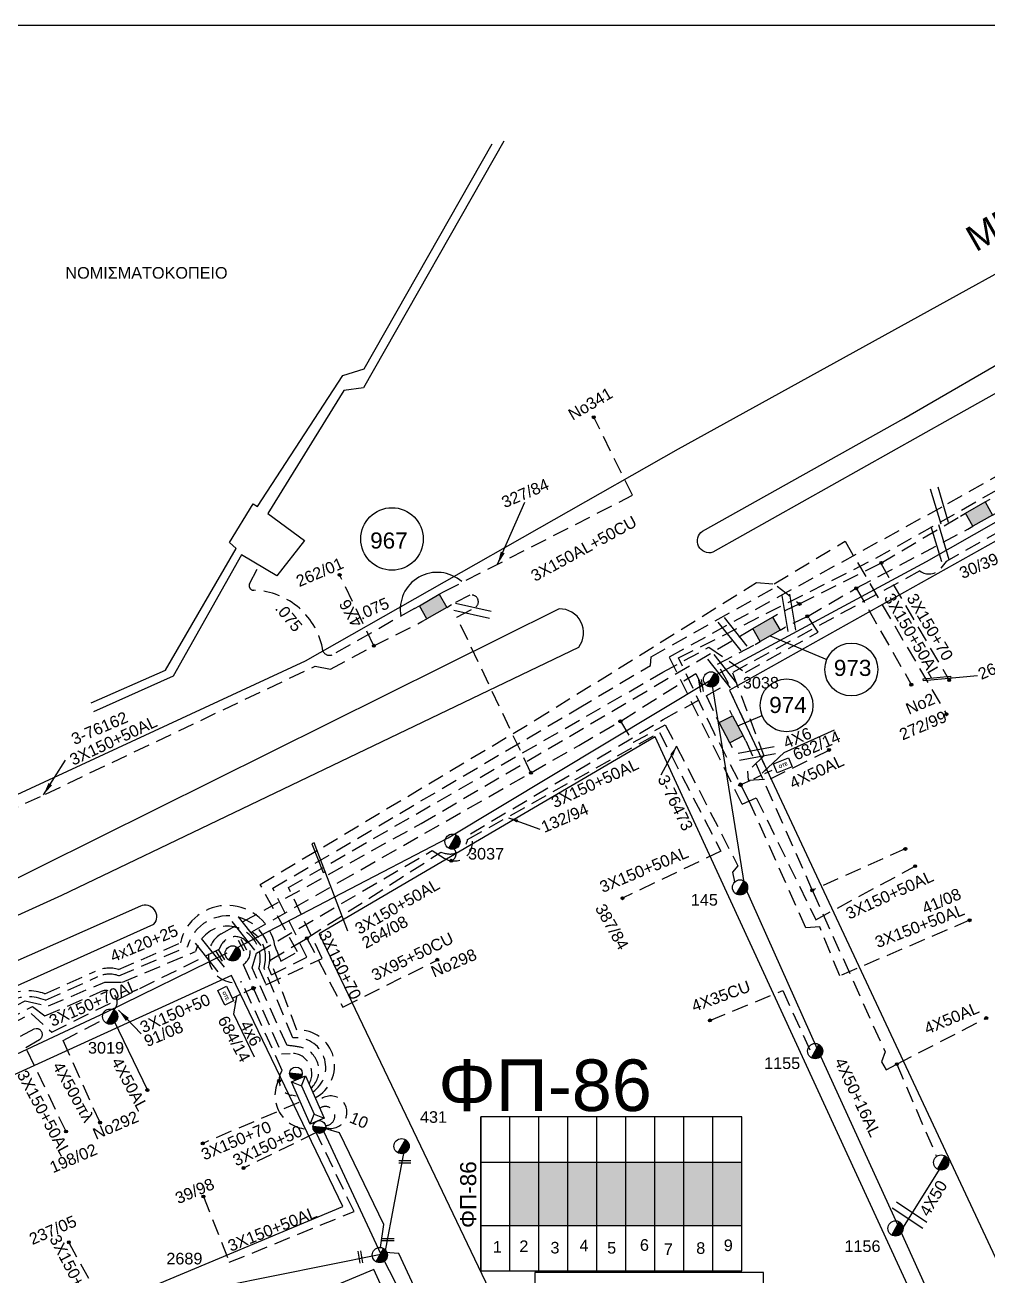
# Model space of a CAD drawing. Header units: millimetres. Extents: x 839 to 3144, y 747 to 1790.
# Drawn here: x 958.9 to 1108.3, y 1583.3 to 1777.4 of the extents above; entities that cross this region are included whole.
import ezdxf
from ezdxf.enums import TextEntityAlignment as Align

# ---------------------------------------------------------------- set-up
doc = ezdxf.new("R2010")
doc.units = ezdxf.units.MM
doc.linetypes.add('DASHED', pattern=[19.05, 12.7, -6.35])
for name, color, linetype in [('Link Box 4 Διευθύνσεων', 7, 'Continuous'), ('Pillar OTE', 7, 'Continuous'), ('Ασφαλειοκιβώτια Χ.Τ 9 αναχωρήσεων', 7, 'Continuous'), ('Γέφυρες Εναερίου Δικτύου', 7, 'DASHED'), ('Γυμνά εναέρια ΧΤ (3Φ)   4x35CU', 7, 'Continuous'), ('Γυμνά εναέρια ΧΤ (3Φ)   4x50AL', 7, 'Continuous'), ('Γυμνά εναέρια ΧΤ και ΦΟΠ (3Φ)   4x50+16AL', 7, 'Continuous'), ('Επιγραφές - Σχήματα', 7, 'Continuous'), ('Καλώδια ΧΤ   3x150+50AL', 7, 'DASHED'), ('Καλώδια ΧΤ   3x150+70AL', 7, 'DASHED'), ('Καλώδια ΧΤ   3x150AL+50CU', 7, 'DASHED'), ('Καλώδια ΧΤ   3x95+50CU', 7, 'DASHED'), ('Καλώδια ΧΤ   4x50AL', 7, 'DASHED'), ('Μηχανική τομή', 7, 'Continuous'), ('Στύλος ΦΜ', 7, 'Continuous'), ('Στύλος ΦΜ @ 1', 7, 'Continuous'), ('Συνδέσεις', 7, 'Continuous'), ('Συνεστραμμένα ΧΤ   3x70+54.6+25AL', 7, 'SYN_LINE'), ('Συνεστραμμένα ΧΤ   4x120+25AL', 7, 'SYN_LINE'), ('Τομή', 7, 'Continuous'), ('Υποσταθμός εναέριος 2 στύλων', 7, 'Continuous'), ('Υποσταθμός πόλεως', 7, 'Continuous'), ('Υπόβαθρο ΔΕΗ', 7, 'Continuous'), ('Υπόγεια Καλώδια Δικτύου ΧΤ   .075', 7, 'DASHED'), ('Υπόγεια καλώδια Παροχών ΧΤ   4x6', 7, 'DASHED')]:
    doc.layers.add(name, color=color, linetype=linetype)
doc.styles.get("Standard").update_dxf_attribs({"font": 'ARIAL.TTF'})
doc.linetypes.add('SYN_LINE', pattern='A,0.5,-0.0001,["/\\/\\/\\/",Standard,S=0.1,R=0,X=0,Y=-0.05],-0.25', length=0.7501)
doc.dimstyles.new('ISO-25', dxfattribs={"dimtxt": 2.5, "dimasz": 2.5, "dimexe": 1.25, "dimexo": 0.625, "dimtad": 1, "dimtxsty": 'Standard', "dimcen": 2.5, "dimadec": 0, "dimazin": 0, "dimtfac": 1, "dimtmove": 0, "dimatfit": 3, "dimfxl": 1, "dimarcsym": 0})

# ---------------------------------------------------------------- blocks, each defined once
blk = doc.blocks.new('ΑΣΦΑΛΕΙΟΚΙΒΩΤΙΟ ΥΠΟΣΤΑΘΜΟΥ 9 ΑΝΑΧΩΡΗΣΕΩΝ')
at = {"layer": 'Ασφαλειοκιβώτια Χ.Τ 9 αναχωρήσεων', "ltscale": 40}
for p, q in [((-23.8, 40.36), (24.02, 40.36)), ((-9.72, 40.36), (-9.72, -40.64)), ((9.94, 40.36), (9.94, -40.64)), ((-23.8, 31.36), (24.02, 31.36)), ((-23.8, 22.36), (24.02, 22.36)), ((-23.8, 13.36), (24.02, 13.36)), ((-23.8, 4.36), (24.02, 4.36)), ((-23.8, -4.64), (24.02, -4.64)), ((-23.8, -13.64), (24.02, -13.64)), ((-23.8, -22.64), (24.02, -22.64)), ((-23.8, -31.64), (24.02, -31.64))]:
    blk.add_line(p, q, dxfattribs=at)
at = {"layer": 'Ασφαλειοκιβώτια Χ.Τ 9 αναχωρήσεων'}
blk.add_lwpolyline([(-23.8, -40.64), (24.02, -40.64), (24.02, 40.36), (-23.8, 40.36)], close=True, dxfattribs=at)
for s, p in [('1', (-18.19, 36.66)), ('2', (-17.99, 28.44)), ('3', (-18.43, 18.79)), ('4', (-17.74, 9.77)), ('5', (-18.47, 1.19)), ('6', (-17.59, -8.98)), ('7', (-18.93, -16.39)), ('8', (-18.55, -26.45)), ('9', (-17.69, -35))]:
    blk.add_text(s, height=3.6, rotation=270, dxfattribs=at).set_placement(p)
at = {"layer": 'Ασφαλειοκιβώτια Χ.Τ 9 αναχωρήσεων', "ltscale": 40}
for tag, height, p in [('ΟΝΟΜΑ', 5, (-0.16, 44.31)), ('ΚΕΙΜΕΝΟ 1', 2, (17.06, 35.59)), ('ΚΕΙΜΕΝΟ 2', 2, (17.06, 26.88)), ('ΚΕΙΜΕΝΟ 3', 2, (17.06, 17.69)), ('ΚΕΙΜΕΝΟ 4', 2, (17.06, 8.71)), ('ΚΕΙΜΕΝΟ 5', 2, (17.06, -0.13)), ('ΚΕΙΜΕΝΟ 6', 2, (17.06, -9.05)), ('ΚΕΙΜΕΝΟ 7', 2, (17.06, -18.13)), ('ΚΕΙΜΕΝΟ 8', 2, (17.06, -26.85)), ('ΚΕΙΜΕΝΟ 9', 2, (17.06, -35.99)), ('ΣΧ', 2, (-0.1, -42.64))]:
    blk.add_attdef(tag, text='', height=height, dxfattribs=at).set_placement(p, align=Align.MIDDLE_CENTER)
blk = doc.blocks.new('ΥΠΑΡΧΩΝ ΤΣΙΜΕΝΤΕΝΙΟΣ ΣΤΥΛΟΣ')
at = {"layer": 'Στύλος ΦΜ'}
blk.add_hatch(color=7, dxfattribs=at).paths.add_polyline_path([(-1.29, -2.28, 0.574793), (2.62, 0, 0.268822), (1.3, 2.27)])
at = {"layer": 'Στύλος ΦΜ', "color": 7}
blk.add_line((-1.29, -2.28), (1.3, 2.27), dxfattribs=at)
blk.add_circle((0, 0), 2.62, dxfattribs=at)
at = {"layer": 'Στύλος ΦΜ', "flags": 4}
for tag, p in [('ΑΡΙΘΜΟΣ', (-4.68, 8.05)), ('ΤΥΠΟΣ', (-4.91, 3.03))]:
    blk.add_attdef(tag, p, '', height=4, dxfattribs=at)
blk = doc.blocks.new('ΤΟΜΗ')
at = {"layer": 'Τομή', "ltscale": 40}
for p, q in [((-5.68, 0), (5.68, 0)), ((5.68, -2.33), (-5.68, -2.33))]:
    blk.add_line(p, q, dxfattribs=at)
blk = doc.blocks.new('ΥΠΟΣΤΑΘΜΟΣ ΕΝΑΕΡΙΟΣ ΕΠΙ 2 ΣΤΥΛΩΝ')
at = {"layer": 'Υποσταθμός εναέριος 2 στύλων', "linetype": 'Continuous'}
for points in [[(-11.97, -2.11, 0.574793), (-8.45, -0.07, 0.268822), (-9.64, 1.98)], [(9.68, -2.15, 0.574793), (13.19, -0.1, 0.268822), (12.01, 1.95)]]:
    blk.add_hatch(color=256, dxfattribs=at).paths.add_polyline_path(points)
for p, q in [((-11.97, -2.11), (-9.64, 1.98)), ((9.68, -2.15), (12.01, 1.95))]:
    blk.add_line(p, q, dxfattribs=at)
for centre in [(-10.81, -0.07), (10.84, -0.1)]:
    blk.add_circle(centre, 2.36, dxfattribs=at)
at = {"layer": 'Υποσταθμός πόλεως', "linetype": 'Continuous', "ltscale": 40}
blk.add_lwpolyline([(-8.57, 2.82), (8.57, 2.82), (8.57, -2.82), (-8.57, -2.82)], close=True, dxfattribs=at)
for points in [[(-5.75, 0), (-8.57, 2.82)], [(-8.57, -2.82), (-5.75, 0)], [(-5.75, 0), (5.75, 0)], [(5.75, 0), (8.57, 2.82)], [(8.57, -2.82), (5.75, 0)]]:
    blk.add_lwpolyline(points, dxfattribs=at)
at = {"layer": 'Υποσταθμός εναέριος 2 στύλων', "ltscale": 40, "flags": 1}
for tag, p in [('ΜΕΤΑΣΧΗΜΑΤΙΣΜΟΣ', (14.09, 2.51)), ('ΙΣΧΥΣ', (14.07, -0.28)), ('ΑΡΙΘΜΟΣ', (14.19, -3))]:
    blk.add_attdef(tag, p, '', height=1.8, dxfattribs=at)
blk = doc.blocks.new('LINK BOX 4 ΑΝΑΧΩΡΗΣΕΩΝ')
at = {"layer": 'Link Box 4 Διευθύνσεων', "ltscale": 40}
blk.add_hatch(color=256, dxfattribs=at).paths.add_polyline_path([(-3.54, 0), (-3.54, -4.67), (3.54, -4.67), (3.54, 0)])
for p, q in [((-3.54, 0), (-5.33, 0)), ((5.33, 0), (3.54, 0)), ((-3.54, -4.67), (-5.33, -4.67)), ((5.33, -4.67), (3.54, -4.67))]:
    blk.add_line(p, q, dxfattribs=at)
blk.add_lwpolyline([(-3.54, -4.67), (-3.54, 0), (3.54, 0), (3.54, -4.67)], close=True, dxfattribs=at)
blk = doc.blocks.new('ΜΗΧΑΝΙΚΗ ΤΟΜΗ')
at = {"layer": 'Μηχανική τομή', "ltscale": 40}
for p, q in [((-1.89, 0.78), (1.89, 0.78)), ((1.89, 0), (-1.89, 0))]:
    blk.add_line(p, q, dxfattribs=at)
blk = doc.blocks.new('A$C4DCA2A82')
at = {"layer": 'Μηχανική τομή', "xscale": 0.5, "yscale": 0.5, "zscale": 0.5}
blk.add_blockref('ΜΗΧΑΝΙΚΗ ΤΟΜΗ', (0.95, 0), dxfattribs=at)
blk = doc.blocks.new('A$C265F1758')
at = {"layer": 'Μηχανική τομή', "xscale": 0.5, "yscale": 0.5, "zscale": 0.5}
blk.add_blockref('ΜΗΧΑΝΙΚΗ ΤΟΜΗ', (0.95, 0), dxfattribs=at)
blk = doc.blocks.new('A$C3F94617C')
at = {"layer": 'Μηχανική τομή', "xscale": 0.5, "yscale": 0.5, "zscale": 0.5}
blk.add_blockref('ΜΗΧΑΝΙΚΗ ΤΟΜΗ', (0.95, 0), dxfattribs=at)
blk = doc.blocks.new('_ΣΥΝΔΕΣΗ')
at = {"layer": 'Συνδέσεις', "linetype": 'SYN_LINE', "ltscale": 40}
blk.add_hatch(color=256, dxfattribs=at).paths.add_polyline_path([(0.5, -0.01, 1), (-0.5, -0.01, 1)])
at = {"layer": 'Συνδέσεις'}
blk.add_circle((0, -0.01), 0.5, dxfattribs=at)
blk = doc.blocks.new('TSONTA XT1')
at = {"ltscale": 40}
h = blk.add_hatch(color=256, dxfattribs=at)
h.dxf.hatch_style = 1
h.paths.add_polyline_path([(595.96, 2487.66), (597.07, 2488.77), (595.96, 2489.87), (594.85, 2488.77)])
blk.add_lwpolyline([(594.85, 2488.77), (595.96, 2489.87), (597.07, 2488.77), (595.96, 2487.66)], close=True, dxfattribs=at)
blk = doc.blocks.new('PILLAR ΟΤΕ')
at = {"layer": 'Pillar OTE', "ltscale": 40}
blk.add_lwpolyline([(-3.31, 2.02), (3.39, 2.02), (3.39, -1.99), (-3.31, -1.99)], close=True, dxfattribs=at)
at = {"layer": 'Pillar OTE', "insert": (-1.81, 0.71), "char_height": 1.3575, "width": 109.961, "attachment_point": 1}
blk.add_mtext('{\\fArial|b1|i0|c161|p34;OTE}', dxfattribs=at)

msp = doc.modelspace()

# ---------------------------------------------------------------- hatches: boundary and pattern name
at = {"layer": 'Ασφαλειοκιβώτια Χ.Τ 9 αναχωρήσεων', "ltscale": 0.2}
for color, points in [(1, [(1034.17, 1600.95), (1034.17, 1591.12), (1038.67, 1591.12), (1038.67, 1600.95)]), (2, [(1038.67, 1600.95), (1038.67, 1591.12), (1043.17, 1591.12), (1043.17, 1600.95)]), (62, [(1043.17, 1600.95), (1043.17, 1591.12), (1047.67, 1591.12), (1047.67, 1600.95)]), (151, [(1047.67, 1600.95), (1047.67, 1591.12), (1052.17, 1591.12), (1052.17, 1600.95)]), (27, [(1052.17, 1600.95), (1052.17, 1591.12), (1056.67, 1591.12), (1056.67, 1600.95)]), (30, [(1056.67, 1600.95), (1056.67, 1591.12), (1061.17, 1591.12), (1061.17, 1600.95)]), (5, [(1061.17, 1600.95), (1061.17, 1591.12), (1065.67, 1591.12), (1065.67, 1600.95)]), (133, [(1065.67, 1600.95), (1065.67, 1591.12), (1070.17, 1591.12), (1070.17, 1600.95)])]:
    msp.add_hatch(color=color, dxfattribs=at).paths.add_polyline_path(points)

# ---------------------------------------------------------------- linework, layer by layer
at = {"layer": 'Γέφυρες Εναερίου Δικτύου', "color": 6, "ltscale": 0.2}
msp.add_line((1095.51, 1649.54), (1081.07, 1643.12), dxfattribs=at)
at = {"layer": 'Γέφυρες Εναερίου Δικτύου', "color": 133, "ltscale": 0.2}
for points in [[(1080.33, 1685.63), (1087.91, 1689.98), (1105.21, 1699.16)], [(1087.91, 1689.98), (1096.45, 1675.03)]]:
    msp.add_lwpolyline(points, dxfattribs=at)
at = {"layer": 'Γέφυρες Εναερίου Δικτύου', "color": 151, "ltscale": 0.2}
msp.add_lwpolyline([(1037.42, 1661.36), (1025.95, 1685.51), (1028.86, 1687.06, 0.817681), (1027.97, 1688.9), (1025.12, 1687.47)], format="xyb", dxfattribs=at)
msp.add_lwpolyline([(1051.3, 1669.34), (1053.32, 1666.09), (1058.28, 1668.81), (1069.53, 1646.93), (1068.71, 1645.95), (1068.99, 1644.42)], dxfattribs=at)
at = {"layer": 'Γέφυρες Εναερίου Δικτύου', "color": 6, "ltscale": 0.2}
msp.add_lwpolyline([(1070.77, 1666.29), (1081.15, 1642.94), (1092.37, 1618.06), (1091.81, 1616.52), (1092.52, 1615.28), (1094.2, 1616.14), (1100.35, 1601.81)], dxfattribs=at)
at = {"layer": 'Γέφυρες Εναερίου Δικτύου', "color": 173, "linetype": 'Continuous', "ltscale": 0.2}
msp.add_lwpolyline([(1014.79, 1586.93), (1017.83, 1602.87)], dxfattribs=at)
at = {"layer": 'Γυμνά εναέρια ΧΤ (3Φ)   4x35CU', "color": 151, "linetype": 'DASHED', "ltscale": 0.2}
msp.add_lwpolyline([(1065.2, 1622.92), (1076.49, 1627.57), (1080.71, 1618.36)], dxfattribs=at)
at = {"layer": 'Γυμνά εναέρια ΧΤ (3Φ)   4x50AL', "color": 6, "linetype": 'Continuous', "ltscale": 0.2}
msp.add_lwpolyline([(1100.89, 1600.56), (1101.05, 1600.19), (1095.17, 1590.83)], dxfattribs=at)
at = {"layer": 'Γυμνά εναέρια ΧΤ και ΦΟΠ (3Φ)   4x50+16AL', "color": 151, "ltscale": 0.2}
msp.add_lwpolyline([(1102.73, 1572.7), (1094.59, 1590.63), (1081.89, 1618.45), (1070.64, 1643.69), (1065.46, 1675.83)], dxfattribs=at)
at = {"layer": 'Γυμνά εναέρια ΧΤ και ΦΟΠ (3Φ)   4x50+16AL', "color": 1, "ltscale": 0.2}
msp.add_lwpolyline([(940.76, 1563.23), (960.13, 1571.46), (981.22, 1580.06), (1014.13, 1586.67)], dxfattribs=at)
at = {"layer": 'Επιγραφές - Σχήματα', "ltscale": 0.2}
for p, q in [((1074.55, 1682.6), (1083.36, 1678.94)), ((1069.53, 1668.65), (1073.31, 1670.23))]:
    msp.add_line(p, q, dxfattribs=at)
at = {"layer": 'Επιγραφές - Σχήματα'}
msp.add_lwpolyline([(875.79, 1777.39), (2904.25, 1777.39), (2904.25, 763.69), (875.79, 763.69)], close=True, dxfattribs=at)
at = {"layer": 'Επιγραφές - Σχήματα', "ltscale": 0.2}
for points in [[(1106.74, 1676.4), (1098.34, 1675.64), (1098.3, 1675.92), (1102.53, 1676.36), (1102.56, 1676.02)], [(1009, 1636.8), (1003.81, 1650.48), (1003.42, 1650.32), (1005.19, 1645.9), (1005.5, 1646.01)]]:
    msp.add_lwpolyline(points, dxfattribs=at)
at = {"layer": 'Επιγραφές - Σχήματα', "color": 190}
msp.add_lwpolyline([(1038.01, 1577.64), (1073.52, 1577.64), (1073.52, 1583.81), (1038.01, 1583.81)], close=True, dxfattribs=at)
at = {"layer": 'Επιγραφές - Σχήματα', "ltscale": 0.2}
for centre, radius in [((1015.87, 1697.64), 4.85), ((1087.14, 1677.38), 4.1), ((1077.09, 1671.81), 4.1)]:
    msp.add_circle(centre, radius, dxfattribs=at)
msp.add_arc((1022.88, 1686.73), 5.73, 48.3758, 190.7844, dxfattribs=at)
at = {"layer": 'Επιγραφές - Σχήματα', "color": 5, "linetype": 'DASHED', "ltscale": 0.2}
msp.add_arc((1006.36, 1608.69), 2.52, 252.0238, 145.1645, dxfattribs=at)
at = {"layer": 'Επιγραφές - Σχήματα', "color": 1, "linetype": 'DASHED', "ltscale": 0.2}
msp.add_arc((1005.51, 1608.09), 1.49, 272.3311, 124.9742, dxfattribs=at)
at = {"layer": 'Καλώδια ΧΤ   3x150+50AL', "color": 27, "ltscale": 0.2}
msp.add_line((997.17, 1630), (996.73, 1631.14), dxfattribs=at)
at = {"layer": 'Καλώδια ΧΤ   3x150+50AL', "color": 6, "linetype": 'Continuous', "ltscale": 0.2}
msp.add_lwpolyline([(1065.95, 1676.43), (1098.82, 1694.13), (1139.04, 1717.03), (1194.48, 1748.42)], dxfattribs=at)
at = {"layer": 'Καλώδια ΧΤ   3x150+50AL', "color": 133, "ltscale": 0.2}
for points in [[(1184.33, 1737.22), (1178.85, 1746.52), (1160.75, 1736), (1101.17, 1702.58), (1058.88, 1679.3), (1070.19, 1656.46), (1072.39, 1657.46), (1081.62, 1638.56), (1097.04, 1646.86)], [(986.61, 1595.6), (990.63, 1585.4), (1009.98, 1593.28), (1004.08, 1605.56)]]:
    msp.add_lwpolyline(points, dxfattribs=at)
at = {"layer": 'Καλώδια ΧΤ   3x150+50AL', "color": 30, "ltscale": 0.2}
for points in [[(1085.36, 1629.85), (1082.24, 1637.45), (1080.07, 1637.3), (1071.3, 1656.94), (1071.3, 1656.94), (1065.86, 1667.56), (1065.86, 1667.56), (1060.33, 1679.18), (1090.96, 1694.65), (1140.2, 1722.39), (1177.81, 1743.8), (1182.27, 1736.01)], [(1105.49, 1638.46), (1085.36, 1629.85)]]:
    msp.add_lwpolyline(points, dxfattribs=at)
at = {"layer": 'Καλώδια ΧΤ   3x150+50AL', "color": 6, "ltscale": 0.2}
msp.add_lwpolyline([(1179.29, 1734.26), (1177.33, 1737.25), (1143.54, 1717.76), (1101.86, 1694.12), (1101.05, 1693.1, -0.403869), (1097.76, 1692.67), (1068.68, 1676.89), (1073.59, 1663.97), (1071.05, 1661.6), (1071.11, 1660.2)], format="xyb", dxfattribs=at)
at = {"layer": 'Καλώδια ΧΤ   3x150+50AL', "color": 2, "ltscale": 0.2}
for points in [[(983.03, 1634.95, -0.825137), (997.7, 1634.5, 0.015257), (998.63, 1632.13), (1001.19, 1633.59), (995.41, 1644.02), (1038.09, 1669.51), (1072.45, 1690.87), (1075.18, 1690.66), (1086.16, 1697.28), (1101.9, 1670.44)], [(943.18, 1605.19), (939.03, 1615.08, -0.384024), (939.65, 1616.96), (944.82, 1619.42), (944.87, 1620.47, -0.275892), (945.5, 1621.42), (956.56, 1626.95, -0.190157), (962, 1627.07), (969.86, 1630.58, -0.175734), (973.46, 1630.84), (983.03, 1634.95)]]:
    msp.add_lwpolyline(points, format="xyb", dxfattribs=at)
at = {"layer": 'Καλώδια ΧΤ   3x150+50AL', "color": 27, "ltscale": 0.2}
msp.add_lwpolyline([(997.17, 1630), (1002.66, 1632.74), (997.39, 1643.44), (1044.66, 1671.29), (1055.96, 1678.02), (1056.06, 1679.37), (1075.63, 1690.31), (1079.12, 1687.56), (1075.69, 1685.95)], dxfattribs=at)
at = {"layer": 'Καλώδια ΧΤ   3x150+50AL', "color": 151, "ltscale": 0.2}
msp.add_lwpolyline([(889.73, 1661.58), (901.94, 1632.98), (903.52, 1631.4), (962.12, 1658.06), (1003.93, 1677.9), (1006.33, 1677.44), (1013.06, 1681.06), (1020.51, 1684.81)], dxfattribs=at)
at = {"layer": 'Καλώδια ΧΤ   3x150+50AL', "color": 5, "ltscale": 0.2}
msp.add_lwpolyline([(989.35, 1636.37), (1020.41, 1653.49), (1071.07, 1683.28)], dxfattribs=at)
at = {"layer": 'Καλώδια ΧΤ   3x150+50AL', "color": 62, "ltscale": 0.2}
msp.add_lwpolyline([(1003.29, 1612.41, 0.558301), (1002.16, 1618.64, 0.055545), (999.58, 1619.03), (994.17, 1631.08), (994.86, 1633.36), (1022.1, 1649.29), (1023.95, 1648.12, 0.768306), (1028.04, 1651.9), (1057.96, 1669.61), (1068.08, 1675.22), (1066.38, 1678.21), (1072.24, 1681.26)], format="xyb", dxfattribs=at)
at = {"layer": 'Καλώδια ΧΤ   3x150+50AL', "color": 151, "ltscale": 0.2}
for points in [[(1003.56, 1611.81, 0.78593), (1000.46, 1620.22), (996.06, 1630.99), (996.23, 1632.27, 0.29843), (994.11, 1636.65), (1007.73, 1644.42), (1044.84, 1665.59), (1051.53, 1669.47), (1063.01, 1676.77), (1066.23, 1669.92)], [(965.3, 1605.69), (959.04, 1618.74), (961.2, 1619.96, 0.888441), (960.42, 1621.6), (957.85, 1620.24)]]:
    msp.add_lwpolyline(points, format="xyb", dxfattribs=at)
at = {"layer": 'Καλώδια ΧΤ   3x150+50AL', "color": 30, "ltscale": 0.2}
msp.add_lwpolyline([(1002.67, 1635.7), (1023.47, 1649.04), (1024.13, 1648.85, 0.436527), (1027.6, 1650.99), (1057.36, 1667.63), (1066.89, 1649.19), (1051.62, 1641.88)], format="xyb", dxfattribs=at)
at = {"layer": 'Καλώδια ΧΤ   3x150+50AL', "color": 27, "ltscale": 0.2}
for points in [[(984.16, 1634.38, -0.985033), (996.73, 1631.14, -0.925533)], [(944.26, 1605.65), (940.24, 1614.64, -0.366677), (940.94, 1616.74), (945.38, 1618.71), (946.25, 1621.11), (956.42, 1625.92, -0.211522), (962.1, 1626.05), (970.25, 1629.72, -0.192295), (973.49, 1629.86), (984.16, 1634.38)]]:
    msp.add_lwpolyline(points, format="xyb", dxfattribs=at)
at = {"layer": 'Καλώδια ΧΤ   3x150+50AL', "color": 5, "ltscale": 0.2}
for points in [[(992.55, 1628.95, -0.868536), (989.35, 1636.37)], [(1001.01, 1611.15), (1000.27, 1611.31, -0.552036), (998.84, 1615.16), (992.55, 1628.95)]]:
    msp.add_lwpolyline(points, format="xyb", dxfattribs=at)
at = {"layer": 'Καλώδια ΧΤ   3x150+50AL', "color": 7, "ltscale": 0.2}
msp.add_lwpolyline([(1004.02, 1605.47), (992.83, 1600.02)], dxfattribs=at)
at = {"layer": 'Καλώδια ΧΤ   3x150+50AL', "color": 1, "ltscale": 0.2}
msp.add_lwpolyline([(965.73, 1588.49), (971.44, 1578), (978.37, 1580.37), (979.11, 1578.83, 0.995609), (981, 1579.73, -1.573227)], format="xyb", dxfattribs=at)
at = {"layer": 'Καλώδια ΧΤ   3x150+50AL', "color": 62, "ltscale": 0.2}
msp.add_arc((1024.69, 1648.76), 1.12, 289.2928, 42.7571, dxfattribs=at)
at = {"layer": 'Καλώδια ΧΤ   3x150+50AL', "color": 5, "ltscale": 0.2}
msp.add_arc((1002.95, 1611.31), 5.24, 151.3378, 277.8212, dxfattribs=at)
at = {"layer": 'Καλώδια ΧΤ   3x150+70AL', "color": 27, "ltscale": 0.2}
for points in [[(1079.12, 1687.56), (1091.7, 1693.87), (1104.06, 1701.19)], [(1091.7, 1693.87), (1102.31, 1675.73)], [(1001.44, 1610.18), (986.5, 1603.85)]]:
    msp.add_lwpolyline(points, dxfattribs=at)
at = {"layer": 'Καλώδια ΧΤ   3x150+70AL', "color": 133, "ltscale": 0.2}
for points in [[(995.22, 1630.99), (996.32, 1628.44), (1005.03, 1632.55), (999.8, 1643.55), (1057.88, 1676.95), (1065.05, 1680.84), (1070.71, 1676.93), (1082.02, 1683.18), (1080.33, 1685.63), (1076.86, 1683.93)], [(945.41, 1606.14), (941.27, 1615.92), (946.84, 1618.42), (947.51, 1620.33), (958.97, 1625.95), (962.58, 1625.17), (971.34, 1628.89), (974.03, 1628.85), (985.4, 1633.61)]]:
    msp.add_lwpolyline(points, dxfattribs=at)
msp.add_lwpolyline([(985.4, 1633.61, -1.03256), (995.22, 1630.99)], format="xyb", dxfattribs=at)
at = {"layer": 'Καλώδια ΧΤ   3x150+70AL', "color": 2, "ltscale": 0.2}
for points in [[(956.69, 1622.27), (959.86, 1623.99), (963.07, 1621.12), (989.04, 1633.96), (989.54, 1634.85, -1.243882), (992.79, 1631.6)], [(992.79, 1631.6), (998.73, 1617.73), (1000.08, 1617.82, -0.601324), (1003, 1613.07)]]:
    msp.add_lwpolyline(points, format="xyb", dxfattribs=at)
at = {"layer": 'Καλώδια ΧΤ   3x150+70AL', "color": 6, "ltscale": 0.2}
msp.add_lwpolyline([(949.2, 1618.37), (949.1, 1619.45), (960.1, 1625.07), (962.01, 1623.62), (970.61, 1627.36)], dxfattribs=at)
msp.add_arc((971.44, 1625.78), 1.79, 315.9284, 117.5565, dxfattribs=at)
at = {"layer": 'Καλώδια ΧΤ   3x150AL+50CU', "color": 151, "ltscale": 0.2}
msp.add_lwpolyline([(1023.96, 1689.49), (1053.18, 1704.41), (1047.17, 1716.53)], dxfattribs=at)
at = {"layer": 'Καλώδια ΧΤ   3x150AL+50CU', "linetype": 'DASHED', "ltscale": 0.1}
msp.add_lwpolyline([(1068.25, 1674.15), (1074.19, 1661.47)], dxfattribs=at)
at = {"layer": 'Καλώδια ΧΤ   3x95+50CU', "color": 30, "ltscale": 0.2}
msp.add_lwpolyline([(1003.95, 1610.92, 0.808817), (1001.11, 1621.41), (996.98, 1632.29), (1002.67, 1635.7), (1008.23, 1624.97), (1023, 1632.35)], format="xyb", dxfattribs=at)
at = {"layer": 'Καλώδια ΧΤ   4x50AL', "color": 6, "ltscale": 0.2}
for points in [[(1071.11, 1660.2), (1074.62, 1660.41), (1083.69, 1664.89)], [(1094.2, 1616.14), (1108.08, 1623.3)]]:
    msp.add_lwpolyline(points, dxfattribs=at)
at = {"layer": 'Καλώδια ΧΤ   4x50AL', "color": 85, "ltscale": 0.2}
msp.add_lwpolyline([(970.57, 1607.07), (964.84, 1619.8), (971.24, 1623.16)], dxfattribs=at)
at = {"layer": 'Καλώδια ΧΤ   4x50AL', "color": 6, "linetype": 'SYN_LINE', "ltscale": 15}
msp.add_lwpolyline([(972.7, 1622.93), (977.91, 1612.13)], dxfattribs=at)
at = {"layer": 'Συνεστραμμένα ΧΤ   3x70+54.6+25AL', "color": 1, "ltscale": 20}
msp.add_lwpolyline([(1005.27, 1605.62), (1014.13, 1586.67), (1021.92, 1571.43), (1037.64, 1540.51)], dxfattribs=at)
at = {"layer": 'Συνεστραμμένα ΧΤ   3x70+54.6+25AL', "color": 5, "ltscale": 20}
msp.add_lwpolyline([(1014.08, 1587.69), (1014.59, 1591.24), (1007.72, 1605.51), (1005.63, 1606.12)], dxfattribs=at)
msp.add_lwpolyline([(1013.98, 1587), (1013.98, 1587)], close=True, dxfattribs=at)
at = {"layer": 'Συνεστραμμένα ΧΤ   3x70+54.6+25AL', "color": 5, "ltscale": 15}
msp.add_lwpolyline([(1022.2, 1571.84), (1023.06, 1573.62), (1016.92, 1586.76), (1014.79, 1586.93)], dxfattribs=at)
at = {"layer": 'Συνεστραμμένα ΧΤ   4x120+25AL', "color": 62, "linetype": 'SYN_LINE', "ltscale": 20}
msp.add_lwpolyline([(991.58, 1634.07), (1024.58, 1651.24), (1065.46, 1675.83)], dxfattribs=at)
at = {"layer": 'Συνεστραμμένα ΧΤ   4x120+25AL', "color": 85, "linetype": 'SYN_LINE', "ltscale": 20}
msp.add_lwpolyline([(914.18, 1596.82), (932.61, 1605.58), (951.06, 1614.64), (971.52, 1624.2), (990.28, 1633.42)], dxfattribs=at)
at = {"layer": 'Υπόβαθρο ΔΕΗ'}
for points in [[(890.56, 1683.98), (909.38, 1635.58), (1002.44, 1678.75), (1060.3, 1711.63), (1154.08, 1763.33)], [(1185.68, 1763.07), (1156.63, 1746.64), (1102.48, 1716.26), (1065.67, 1695.57)], [(969.19, 1672.22), (980.74, 1677.29), (991.67, 1696.16), (990.66, 1697.1), (994.32, 1703.11), (995.01, 1702.7), (1008.22, 1723.02), (1011.56, 1724.06), (1031.42, 1758.94)], [(1033.22, 1759.34), (1011.43, 1721.09), (1008.39, 1720.7), (996.6, 1701.59), (1002.3, 1697.38), (998, 1691.91), (992.54, 1695.18), (981.91, 1676.35), (969.58, 1670.82)], [(1076.72, 1664.51), (1084.54, 1668.02)], [(927.83, 1560.39), (1008.23, 1594.03), (990.98, 1629.89), (885.89, 1581.89)], [(991.29, 1623.96), (994.46, 1617.27)], [(884.16, 1513.61), (898.21, 1517.67), (947.23, 1539.66), (1018.76, 1571.78), (1013.06, 1584.26), (935.01, 1551.65)]]:
    msp.add_lwpolyline(points, dxfattribs=at)
for points in [[(1065.67, 1695.57, -0.850899), (1064.03, 1698.86), (1095.28, 1716.33), (1113.87, 1727.1), (1174.9, 1763.82)], [(887.37, 1607.26), (964.64, 1642.36), (1044.85, 1680.86, 0.628906), (1041.8, 1686.79), (943.35, 1637.85), (887.28, 1611.71)], [(886.67, 1596.4), (978.94, 1637.85, 0.807157), (976.83, 1640.65), (885.87, 1600.38)]]:
    msp.add_lwpolyline(points, format="xyb", dxfattribs=at)
for points in [[(1176.88, 1611.27), (1127.69, 1707.51), (1068.25, 1674.15), (1112.54, 1579.59)], [(1046.61, 1548.37), (1099.73, 1573.45), (1056.68, 1666.92), (1004.56, 1636.39)]]:
    msp.add_lwpolyline(points, close=True, dxfattribs=at)
at = {"layer": 'Υπόγεια Καλώδια Δικτύου ΧΤ   .075', "color": 151, "ltscale": 0.2}
msp.add_lwpolyline([(1019.34, 1686.83), (1006.61, 1679.67, -0.400968), (1005.16, 1680.22, 0.362496), (994.41, 1689.67, -0.537494), (993.77, 1690.7), (995.27, 1693.54)], format="xyb", dxfattribs=at)
at = {"layer": 'Υπόγεια καλώδια Παροχών ΧΤ   4x6', "color": 151, "ltscale": 0.2}
msp.add_lwpolyline([(1013.06, 1681.06), (1007.75, 1692.06)], dxfattribs=at)
at = {"layer": 'Υπόγεια καλώδια Παροχών ΧΤ   4x6', "color": 30, "linetype": 'DASHED', "ltscale": 0.1}
msp.add_lwpolyline([(1070.27, 1659.62), (1075.36, 1662.01)], dxfattribs=at)
at = {"layer": 'Υπόγεια καλώδια Παροχών ΧΤ   4x6', "color": 2, "linetype": 'DASHED', "ltscale": 0.1}
msp.add_lwpolyline([(994.05, 1627.78), (991.09, 1626.35)], dxfattribs=at)

# ---------------------------------------------------------------- block references
at = {"layer": 'Link Box 4 Διευθύνσεων'}
for p, xscale, yscale, zscale, rotation in [((1107.53, 1700.48), 0.500000000000208, 0.500000000000208, 0.500000000000208, 209.5624501430807), ((1022.82, 1686.14), 0.5000000000002265, 0.5000000000002265, 0.5000000000002265, 209.9793014249065), ((1074.55, 1682.6), 0.5000000000002658, 0.5000000000002658, 0.5000000000002658, 210.0637274026157), ((1069.53, 1668.65), 0.5000000000002122, 0.5000000000002122, 0.5000000000002122, 297.6548993518203)]:
    msp.add_blockref('LINK BOX 4 ΑΝΑΧΩΡΗΣΕΩΝ', p, dxfattribs=dict(at, xscale=xscale, yscale=yscale, zscale=zscale, rotation=rotation))
at = {"layer": 'Pillar OTE', "xscale": 0.375, "yscale": 0.375, "zscale": 0.375}
for p, rotation in [((1076.52, 1662.51), 22.36718654063342), ((990.04, 1626.78), 295.6943146963467)]:
    msp.add_blockref('PILLAR ΟΤΕ', p, dxfattribs=dict(at, rotation=rotation))
at = {"layer": 'Ασφαλειοκιβώτια Χ.Τ 9 αναχωρήσεων', "xscale": 0.5, "yscale": 0.5, "zscale": 0.5, "rotation": 90}
msp.add_blockref('ΑΣΦΑΛΕΙΟΚΙΒΩΤΙΟ ΥΠΟΣΤΑΘΜΟΥ 9 ΑΝΑΧΩΡΗΣΕΩΝ', (1049.85, 1595.98), dxfattribs=at).add_auto_attribs({'ΟΝΟΜΑ': 'ΦΠ-86'})
at = {"layer": 'Επιγραφές - Σχήματα', "ltscale": 0.2}
for p, rotation in [((1063.47, 1675.76), 279.2501725426005), ((992.06, 1635.36), 297.8014527175009), ((988.56, 1633.72), 302.5207970514253), ((1010.62, 1587.12), 279.2501725426005)]:
    msp.add_blockref('A$C3F94617C', p, dxfattribs=dict(at, rotation=rotation))
for name, p in [('A$C265F1758', (1016.92, 1600.8)), ('A$C4DCA2A82', (1014.29, 1588.71))]:
    msp.add_blockref(name, p, dxfattribs=at)
at = {"layer": 'Στύλος ΦΜ @ 1', "ltscale": 40}
ref = msp.add_blockref('ΥΠΑΡΧΩΝ ΤΣΙΜΕΝΤΕΝΙΟΣ ΣΤΥΛΟΣ', (1065.37, 1675.85), dxfattribs=dict(at, xscale=0.4499999999998181, yscale=0.4499999999998181, zscale=0.4499999999998181))
ref.add_attrib('ΤΥΠΟΣ', '3038', (1070.31, 1674.43), dxfattribs={"layer": 'Στύλος ΦΜ', "height": 1.8, "flags": 4})
ref = msp.add_blockref('ΥΠΑΡΧΩΝ ΤΣΙΜΕΝΤΕΝΙΟΣ ΣΤΥΛΟΣ', (1025.25, 1650.67), dxfattribs=dict(at, xscale=0.4499999999998181, yscale=0.4499999999998181, zscale=0.4499999999998181))
ref.add_attrib('ΤΥΠΟΣ', '3037', (1027.67, 1647.89), dxfattribs={"layer": 'Στύλος ΦΜ', "height": 1.8, "flags": 4})
ref = msp.add_blockref('ΥΠΑΡΧΩΝ ΤΣΙΜΕΝΤΕΝΙΟΣ ΣΤΥΛΟΣ', (1069.87, 1643.57), dxfattribs=dict(at, xscale=0.4499999999998181, yscale=0.4499999999998181, zscale=0.4499999999998181))
ref.add_attrib('ΤΥΠΟΣ', '145', (1062.24, 1640.74), dxfattribs={"layer": 'Στύλος ΦΜ', "height": 1.8, "flags": 4})
at = {"layer": 'Στύλος ΦΜ @ 1', "ltscale": 40, "xscale": 0.4499999999998181, "yscale": 0.4499999999998181, "zscale": 0.4499999999998181}
for p in [(991.15, 1633.33), (1101.08, 1600.89)]:
    msp.add_blockref('ΥΠΑΡΧΩΝ ΤΣΙΜΕΝΤΕΝΙΟΣ ΣΤΥΛΟΣ', p, dxfattribs=at)
at = {"layer": 'Στύλος ΦΜ @ 1', "ltscale": 40}
ref = msp.add_blockref('ΥΠΑΡΧΩΝ ΤΣΙΜΕΝΤΕΝΙΟΣ ΣΤΥΛΟΣ', (972.14, 1623.52), dxfattribs=dict(at, xscale=0.4499999999998181, yscale=0.4499999999998181, zscale=0.4499999999998181))
ref.add_attrib('ΤΥΠΟΣ', '3019', (968.7, 1617.78), dxfattribs={"layer": 'Στύλος ΦΜ', "height": 1.8, "flags": 4})
ref = msp.add_blockref('ΥΠΑΡΧΩΝ ΤΣΙΜΕΝΤΕΝΙΟΣ ΣΤΥΛΟΣ', (1081.53, 1618.17), dxfattribs=dict(at, xscale=0.4499999999998181, yscale=0.4499999999998181, zscale=0.4499999999998181))
ref.add_attrib('ΤΥΠΟΣ', '1155', (1073.61, 1615.39), dxfattribs={"layer": 'Στύλος ΦΜ', "height": 1.8, "flags": 4})
ref = msp.add_blockref('ΥΠΑΡΧΩΝ ΤΣΙΜΕΝΤΕΝΙΟΣ ΣΤΥΛΟΣ', (1017.36, 1603.41), dxfattribs=dict(at, xscale=0.4499999999998181, yscale=0.4499999999998181, zscale=0.4499999999998181))
ref.add_attrib('ΤΥΠΟΣ', '431', (1020.21, 1607.04), dxfattribs={"layer": 'Στύλος ΦΜ', "height": 1.8, "flags": 4})
ref = msp.add_blockref('ΥΠΑΡΧΩΝ ΤΣΙΜΕΝΤΕΝΙΟΣ ΣΤΥΛΟΣ', (1094, 1590.65), dxfattribs=dict(at, xscale=0.4499999999998181, yscale=0.4499999999998181, zscale=0.4499999999998181))
ref.add_attrib('ΤΥΠΟΣ', '1156', (1086.07, 1587), dxfattribs={"layer": 'Στύλος ΦΜ', "height": 1.8, "flags": 4})
ref = msp.add_blockref('ΥΠΑΡΧΩΝ ΤΣΙΜΕΝΤΕΝΙΟΣ ΣΤΥΛΟΣ', (981.21, 1580.82), dxfattribs=dict(at, xscale=0.4499999999998181, yscale=0.4499999999998181, zscale=0.4499999999998181))
ref.add_attrib('ΤΥΠΟΣ', '2689', (980.86, 1585.07), dxfattribs={"layer": 'Στύλος ΦΜ', "height": 1.8, "flags": 4})
ref = msp.add_blockref('ΥΠΑΡΧΩΝ ΤΣΙΜΕΝΤΕΝΙΟΣ ΣΤΥΛΟΣ', (1013.98, 1586.52), dxfattribs=dict(at, xscale=0.4499999999998181, yscale=0.4499999999998181, zscale=0.4499999999998181))
ref.add_attrib('ΤΥΠΟΣ', '2688', (1005.88, 1579.32), dxfattribs={"layer": 'Στύλος ΦΜ', "height": 1.8, "flags": 4})
at = {"layer": 'Συνδέσεις', "xscale": 0.4500000000000455, "yscale": 0.4500000000000455, "zscale": 0.4500000000000455}
for p in [(1047.17, 1716.53), (1091.8, 1693.93), (1007.75, 1692.07), (1087.91, 1689.99), (1079.12, 1687.56), (1080.33, 1685.64), (1013.06, 1681.07), (1096.45, 1675.03), (1102.32, 1675.73), (1051.3, 1669.34), (1101.9, 1670.44), (1083.69, 1664.9), (1037.42, 1661.36), (1095.52, 1649.54), (1025.06, 1647.71), (1097.04, 1646.87), (1081.08, 1643.12), (1051.63, 1641.89), (1105.49, 1638.47), (1002.67, 1635.7), (1022.9, 1632.35), (1065.21, 1622.93), (1108.08, 1623.3), (1094.2, 1616.15), (998.35, 1613.57), (977.91, 1612.13), (970.57, 1607.07), (965.3, 1605.7), (986.5, 1603.85), (992.83, 1600.03), (986.61, 1595.61), (965.73, 1588.5)]:
    msp.add_blockref('_ΣΥΝΔΕΣΗ', p, dxfattribs=at)
at = {"layer": 'Συνδέσεις', "xscale": 0.3075184835441075, "yscale": 0.3075184835441075, "zscale": 0.3075184835441075}
for p, rotation in [((1173.61, 879.37), 21.03497013460473), ((1137.23, 854.01), 23.92556541154848)]:
    msp.add_blockref('TSONTA XT1', p, dxfattribs=dict(at, rotation=rotation))
at = {"layer": 'Τομή'}
for p, xscale, yscale, zscale, rotation in [((1101.37, 1702.98), 0.4999999999997821, 0.4999999999997821, 0.4999999999997821, 286.6218761817926), ((1101.48, 1697.15), 0.4999999999997821, 0.4999999999997821, 0.4999999999997821, 286.6218761817926), ((1076.87, 1686.08), 0.5000000000000222, 0.5000000000000222, 0.5000000000000222, 99.0988184292254), ((1028.5, 1687.05), 0.5000000000000197, 0.5000000000000197, 0.5000000000000197, 347.4827110707988), ((1069.18, 1683.25), 0.4999999999999015, 0.4999999999999015, 0.4999999999999015, 308.4446335406603), ((1067.56, 1677.49), 0.4999999999999015, 0.4999999999999015, 0.4999999999999015, 308.4446335406603), ((1072.36, 1664.93), 0.4999999999999817, 0.4999999999999817, 0.4999999999999817, 10.35667288574543), ((993.76, 1636.78), 0.4999999999999015, 0.4999999999999015, 0.4999999999999015, 308.4446335406603), ((988.04, 1633.43), 0.4999999999999015, 0.4999999999999015, 0.4999999999999015, 308.4446335406603), ((1096.5, 1593.2), 0.4999999999999674, 0.4999999999999674, 0.4999999999999674, 326.1382373982799)]:
    msp.add_blockref('ΤΟΜΗ', p, dxfattribs=dict(at, xscale=xscale, yscale=yscale, zscale=zscale, rotation=rotation))
at = {"layer": 'Υποσταθμός εναέριος 2 στύλων', "xscale": 0.4190082052270175, "yscale": 0.4190082052270175, "zscale": 0.4190082052270175, "rotation": 293.7690501040448}
msp.add_blockref('ΥΠΟΣΤΑΘΜΟΣ ΕΝΑΕΡΙΟΣ ΕΠΙ 2 ΣΤΥΛΩΝ', (1002.81, 1610.57), dxfattribs=at)

# ---------------------------------------------------------------- texts
at = {"layer": 'Γυμνά εναέρια ΧΤ (3Φ)   4x35CU', "linetype": 'SYN_LINE', "ltscale": 20}
msp.add_text('4X35CU', height=1.8, rotation=20.1767, dxfattribs=at).set_placement((1066.9, 1626.7), align=Align.MIDDLE)
at = {"layer": 'Γυμνά εναέρια ΧΤ (3Φ)   4x50AL', "ltscale": 0.2, "insert": (1097.58, 1593.27), "char_height": 1.8, "width": 10.9945, "attachment_point": 1, "rotation": 59.4086}
msp.add_mtext('4Χ50', dxfattribs=at)
at = {"layer": 'Γυμνά εναέρια ΧΤ και ΦΟΠ (3Φ)   4x50+16AL', "linetype": 'SYN_LINE', "ltscale": 20}
for s, rotation, p in [('4x120+25', 22.514, (977.39, 1634.89)), ('4X50+16AL', 295.4289, (1088.13, 1611.01))]:
    msp.add_text(s, height=1.8, rotation=rotation, dxfattribs=at).set_placement(p, align=Align.MIDDLE)
at = {"layer": 'Επιγραφές - Σχήματα', "ltscale": 0.2, "attachment_point": 1}
for s, insert, char_height, width, rotation in [('ΜΕΣΟΓΕΙΩΝ', (1104.47, 1745.57), 4, 19.6719, 29.7197), ('Νο341', (1042.99, 1717.52), 1.8, 9.756, 30.2669), ('327/84', (1032.64, 1704.05), 1.8, 9.756, 23.2456), ('30/39', (1103.68, 1693.07), 1.8, 9.756, 23.2456), ('262/01', (1000.76, 1691.8), 1.8, 9.756, 23.2456), ('264/08', (1106.58, 1677.4), 1.8, 9.756, 23.2456), ('Νο2', (1095.36, 1671.98), 1.8, 9.756, 23.2456), ('3-76162', (965.89, 1667.3), 1.8, 9.756, 23.2456), ('272/99', (1094.37, 1668.01), 1.8, 9.756, 23.2456), ('4Χ6', (1076.35, 1666.72), 1.8, 9.756, 23.2456), ('682/14', (1077.86, 1664.89), 1.8, 9.756, 23.2456), ('3-76473', (1058.64, 1661.24), 1.8, 9.756, 295.8549), ('132/94', (1038.79, 1653.66), 1.8, 9.756, 23.2456), ('41/08', (1097.88, 1641.05), 1.8, 9.756, 23.2456), ('387/84', (1048.88, 1641.25), 1.8, 9.756, 299.6785), ('264/08', (1010.95, 1635.59), 1.8, 9.756, 28.6072), ('Νο298', (1021.69, 1631.21), 1.8, 9.756, 23.2667), ('91/08', (977.18, 1620.42), 1.8, 9.756, 23.2667), ('Νο292', (969.22, 1606.03), 1.8, 9.756, 23.2667), ('10', (1009.84, 1608.82), 1.8, 9.756, 336.5958), ('198/02', (962.54, 1600.85), 1.8, 9.756, 23.2667), ('39/98', (982.01, 1596.05), 1.8, 9.756, 23.2667), ('237/05', (959.35, 1589.71), 1.8, 9.756, 23.2667)]:
    msp.add_mtext(s, dxfattribs=dict(at, insert=insert, char_height=char_height, width=width, rotation=rotation))
for s, insert, char_height, width in [('ΝΟΜΙΣΜΑΤΟΚΟΠΕΙΟ', (965.2, 1739.83), 1.8, 49.4898), ('967', (1012.48, 1698.65), 2.5, 5.1232), ('973', (1084.43, 1678.88), 2.5, 6.4619), ('974', (1074.4, 1673.13), 2.5, 6.4619), ('ΦΠ-86', (1023.05, 1616.87), 8, 39.9345)]:
    msp.add_mtext(s, dxfattribs=dict(at, insert=insert, char_height=char_height, width=width))
at = {"layer": 'Καλώδια ΧΤ   3x150+50AL', "linetype": 'SYN_LINE', "ltscale": 20}
for s, rotation, p in [('3X150+50AL', 300.4496, (1096.61, 1682.69)), ('3X150+70', 300.4496, (1099.35, 1683.98)), ('3X150+50AL', 25.1383, (972.63, 1666.36)), ('3X150+50AL', 25.1469, (1047.35, 1659.76)), ('3X150+50AL', 22.5477, (1054.96, 1646.33)), ('3X150+50AL', 29.8036, (1016.68, 1640.61)), ('3X150+50AL', 24.6178, (1093.07, 1642.42)), ('3X150+50AL', 20.9805, (1097.74, 1637.6)), ('3X150+50AL', 298.3235, (961.86, 1608.57)), ('3X150+50', 24.9231, (996.55, 1603.51)), ('3X150+50AL', 21.8295, (997.3, 1590.57)), ('3X150+50AL', 297.5343, (966.84, 1583.01))]:
    msp.add_text(s, height=1.8, rotation=rotation, dxfattribs=at).set_placement(p, align=Align.MIDDLE)
at = {"layer": 'Καλώδια ΧΤ   3x150+50AL', "ltscale": 0.2, "insert": (976.56, 1622.58), "char_height": 1.8, "width": 9.756, "attachment_point": 1, "rotation": 23.2667}
msp.add_mtext('3Χ150+50', dxfattribs=at)
at = {"layer": 'Καλώδια ΧΤ   3x150+70AL', "ltscale": 0.2, "char_height": 1.8, "width": 9.756, "attachment_point": 1}
for s, insert, rotation in [('3Χ150+70', (1006.06, 1637.09), 296.5019), ('3Χ150+70AL', (962.45, 1623.58), 23.2667), ('3Χ150+70', (986.04, 1602.84), 23.2667)]:
    msp.add_mtext(s, dxfattribs=dict(at, insert=insert, rotation=rotation))
at = {"layer": 'Καλώδια ΧΤ   3x150AL+50CU', "linetype": 'SYN_LINE', "ltscale": 20}
msp.add_text('3X150AL+50CU', height=1.8, rotation=28.7878, dxfattribs=at).set_placement((1045.62, 1696.15), align=Align.MIDDLE)
at = {"layer": 'Καλώδια ΧΤ   3x95+50CU', "linetype": 'SYN_LINE', "ltscale": 20}
msp.add_text('3X95+50CU', height=1.8, rotation=26.074, dxfattribs=at).set_placement((1019.03, 1632.84), align=Align.MIDDLE)
at = {"layer": 'Καλώδια ΧΤ   4x50AL', "linetype": 'SYN_LINE', "ltscale": 20}
for s, rotation, p in [('4X50AL', 24.9656, (1081.76, 1661.51)), ('4X50AL', 22.8142, (1102.69, 1623.29)), ('684/14', 298.318, (991.41, 1620.07)), ('4x6', 298.318, (993.97, 1620.94)), ('4X50οπλ', 299.272, (966.46, 1611.84)), ('4X50AL', 298.318, (975.18, 1613.05))]:
    msp.add_text(s, height=1.8, rotation=rotation, dxfattribs=at).set_placement(p, align=Align.MIDDLE)
at = {"layer": 'Υπόγεια Καλώδια Δικτύου ΧΤ   .075', "linetype": 'SYN_LINE', "ltscale": 20}
for rotation, p in [(309.4992, (999.87, 1685.5)), (23.1789, (1013.02, 1686.85))]:
    msp.add_text('.075', height=1.8, rotation=rotation, dxfattribs=at).set_placement(p, align=Align.MIDDLE)
at = {"layer": 'Υπόγεια καλώδια Παροχών ΧΤ   4x6', "linetype": 'SYN_LINE', "ltscale": 20}
msp.add_text('4X6', height=1.8, rotation=120.1651, dxfattribs=at).set_placement((1009.46, 1686.08), align=Align.MIDDLE)

# ---------------------------------------------------------------- leaders
at = {"layer": 'Επιγραφές - Σχήματα', "ltscale": 40}
for points, override in [([(1032.25, 1693.72), (1036.49, 1703.34)], {"dimasz": 2, "dimtad": 0}), ([(1060.01, 1665.46), (1057.57, 1661)], {"dimasz": 1.5, "dimtad": 0}), ([(1073.3, 1661.28), (1076.72, 1664.51)], {"dimasz": 1, "dimtad": 0}), ([(961.78, 1657.91), (965.2, 1663.31)], {"dimasz": 2, "dimtad": 0}), ([(1033.96, 1654.37), (1038.79, 1652.59)], {"dimasz": 1.5, "dimtad": 0}), ([(991.73, 1626.58), (991.29, 1623.96)], {"dimasz": 1, "dimtad": 0}), ([(973.44, 1624.53), (976.94, 1620.84)], {"dimasz": 2, "dimtad": 0})]:
    msp.add_leader(points, dimstyle='ISO-25', override=override, dxfattribs=at)

doc.saveas('drawing.dxf')
